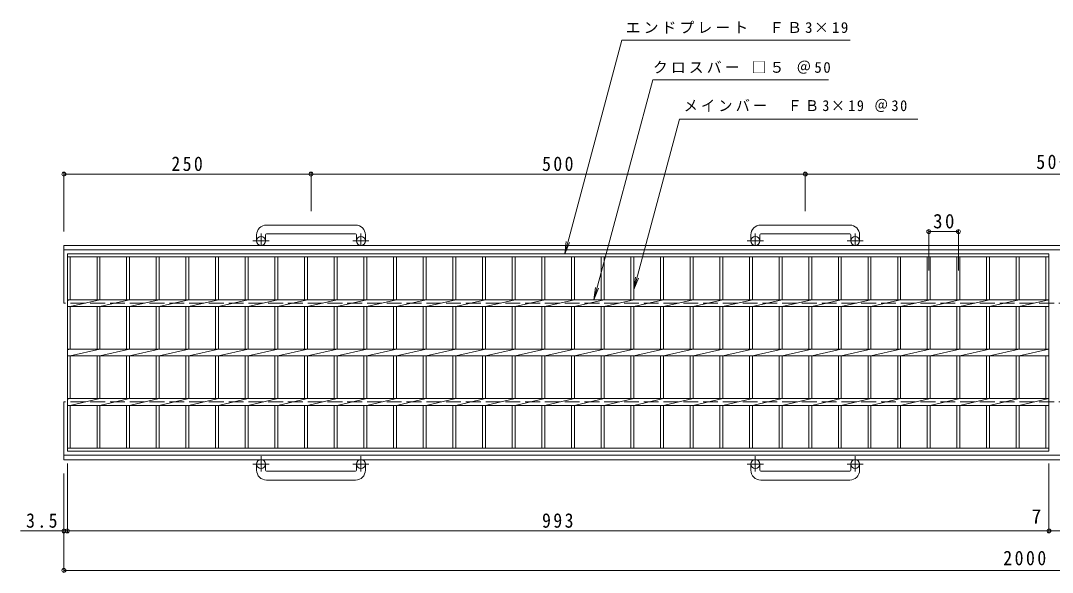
# Model space of a CAD drawing. Units: millimetres, scale not verified. Extents: x -836 to 876, y -685 to 557.
# Drawn here: x -836 to 208, y -2 to 557 of the extents above; entities that cross this region are included whole.
import ezdxf
from ezdxf.enums import TextEntityAlignment as Align

# ---------------------------------------------------------------- set-up
doc = ezdxf.new("R2010")
doc.units = ezdxf.units.MM
doc.header["$LTSCALE"] = 5
doc.header["$PDMODE"] = 32
doc.header["$PDSIZE"] = 4
doc.linetypes.add('CHAIN1', pattern=[8, 5, -1, 1, -1])
doc.linetypes.add('DASHED3', pattern=[4, 3, -1])
for name, color, linetype, lineweight in [('A-1_ピット', 2, 'Continuous', 9), ('A-2_蓋', 3, 'Continuous', 9), ('A-4_寸法', 7, 'Continuous', 9)]:
    doc.layers.add(name, color=color, linetype=linetype, lineweight=lineweight)
doc.styles.add('ＭＳ ゴシック', font='')
doc.styles.get('ＭＳ ゴシック').set_extended_font_data('MS Gothic')

msp = doc.modelspace()

# ---------------------------------------------------------------- linework, layer by layer
at = {"layer": 'A-1_ピット'}
for p, q in [((-497.451, 349.847), (-587.451, 349.847)), ((2.549, 349.847), (-87.451, 349.847)), ((-597.451, 339.847), (-597.451, 333.747)), ((-588.451, 339.847), (-588.451, 333.747)), ((-587.451, 340.847), (-497.451, 340.847)), ((-496.451, 339.847), (-496.451, 333.747)), ((-487.451, 339.847), (-487.451, 333.747)), ((-97.451, 339.847), (-97.451, 333.747)), ((-88.451, 339.847), (-88.451, 333.747)), ((-87.451, 340.847), (2.549, 340.847)), ((3.549, 339.847), (3.549, 333.747)), ((12.55, 339.847), (12.55, 333.747)), ((-792.451, 270.748), (-792.451, 329.247)), ((389.257, 329.247), (-792.451, 329.247)), ((389.257, 324.747), (-792.451, 324.747)), ((-792.451, 170.747), (-792.451, 112.247)), ((389.257, 116.747), (-792.451, 116.747)), ((389.257, 112.247), (-792.451, 112.247)), ((-597.451, 101.647), (-597.451, 107.747)), ((-588.451, 101.647), (-588.451, 107.747)), ((-496.451, 101.647), (-496.451, 107.747)), ((-487.451, 101.647), (-487.451, 107.747)), ((-97.451, 101.647), (-97.451, 107.747)), ((-88.451, 101.647), (-88.451, 107.747)), ((3.549, 101.647), (3.549, 107.747)), ((12.55, 101.647), (12.55, 107.747)), ((-587.451, 100.647), (-497.451, 100.647)), ((-87.451, 100.647), (2.549, 100.647)), ((-497.451, 91.647), (-587.451, 91.647)), ((2.549, 91.647), (-87.451, 91.647))]:
    msp.add_line(p, q, dxfattribs=at)
at = {"layer": 'A-1_ピット', "linetype": 'CHAIN1'}
for p, q in [((-592.951, 329.64), (-592.951, 341.238)), ((-491.951, 329.64), (-491.951, 341.238)), ((-92.951, 329.64), (-92.951, 341.238)), ((8.049, 329.64), (8.049, 341.238)), ((-584.788, 333.747), (-601.195, 333.747)), ((-483.788, 333.747), (-500.195, 333.747)), ((-84.788, 333.747), (-101.195, 333.747)), ((16.213, 333.747), (-0.195, 333.747)), ((-592.951, 115.854), (-592.951, 100.257)), ((-491.951, 115.854), (-491.951, 100.257)), ((-92.951, 115.854), (-92.951, 100.257)), ((8.049, 115.854), (8.049, 100.257)), ((-584.788, 107.747), (-601.195, 107.747)), ((-483.788, 107.747), (-500.195, 107.747)), ((-84.788, 107.747), (-101.195, 107.747)), ((16.213, 107.747), (-0.195, 107.747))]:
    msp.add_line(p, q, dxfattribs=at)
at = {"layer": 'A-1_ピット', "linetype": 'DASHED3'}
for p, q in [((389.257, 270.748), (-792.451, 270.748)), ((389.257, 170.747), (-792.451, 170.747))]:
    msp.add_line(p, q, dxfattribs=at)
at = {"layer": 'A-1_ピット'}
for centre in [(-592.951, 333.747), (-491.951, 333.747), (-92.951, 333.747), (8.049, 333.747), (-592.951, 107.747), (-491.951, 107.747), (-92.951, 107.747), (8.049, 107.747)]:
    msp.add_circle(centre, 4.5, dxfattribs=at)
for centre, radius, start, end in [((-587.451, 339.847), 10, 90, 180), ((-497.451, 339.847), 10, 0, 90), ((-87.451, 339.847), 10, 90, 180), ((2.549, 339.847), 10, 0, 90), ((-587.451, 339.847), 1, 90, 180), ((-497.451, 339.847), 1, 0, 90), ((-87.451, 339.847), 1, 90, 180), ((2.549, 339.847), 1, 0, 90), ((-587.451, 101.647), 10, 180, 270), ((-587.451, 101.647), 1, 180, 270), ((-497.451, 101.647), 10, 270, 0), ((-497.451, 101.647), 1, 270, 0), ((-87.451, 101.647), 10, 180, 270), ((-87.451, 101.647), 1, 180, 270), ((2.549, 101.647), 10, 270, 0), ((2.549, 101.647), 1, 270, 0)]:
    msp.add_arc(centre, radius, start, end, dxfattribs=at)
at = {"layer": 'A-2_蓋'}
for p, q in [((-788.951, 120.747), (-788.951, 320.747)), ((-788.951, 320.747), (204.05, 320.747)), ((-788.951, 317.747), (204.05, 317.747)), ((-785.951, 274.247), (-785.951, 317.747)), ((-758.951, 317.747), (-758.951, 274.247)), ((-755.951, 317.747), (-755.951, 274.247)), ((-728.951, 317.747), (-728.951, 274.247)), ((-725.951, 317.747), (-725.951, 274.247)), ((-698.951, 317.747), (-698.951, 274.247)), ((-695.95, 317.747), (-695.95, 274.247)), ((-668.951, 317.747), (-668.951, 274.247)), ((-665.951, 317.747), (-665.951, 274.247)), ((-638.951, 317.747), (-638.951, 274.247)), ((-635.951, 317.747), (-635.951, 274.247)), ((-608.951, 317.747), (-608.951, 274.247)), ((-605.95, 317.747), (-605.95, 274.247)), ((-578.95, 317.747), (-578.95, 274.247)), ((-575.951, 317.747), (-575.951, 274.247)), ((-548.951, 317.747), (-548.951, 274.247)), ((-545.951, 317.747), (-545.951, 274.247)), ((-518.951, 317.747), (-518.951, 274.247)), ((-515.951, 317.747), (-515.951, 274.247)), ((-488.95, 317.747), (-488.95, 274.247)), ((-485.95, 317.747), (-485.95, 274.247)), ((-458.951, 317.747), (-458.951, 274.247)), ((-455.95, 317.747), (-455.95, 274.247)), ((-428.951, 317.747), (-428.951, 274.247)), ((-425.95, 317.747), (-425.95, 274.247)), ((-398.95, 317.747), (-398.95, 274.247)), ((-395.95, 317.747), (-395.95, 274.247)), ((-368.95, 317.747), (-368.95, 274.247)), ((-365.95, 317.747), (-365.95, 274.247)), ((-338.95, 317.747), (-338.95, 274.247)), ((-335.951, 317.747), (-335.951, 274.247)), ((-308.951, 317.747), (-308.951, 274.247)), ((-305.951, 317.747), (-305.951, 274.247)), ((-278.95, 317.747), (-278.95, 274.247)), ((-275.95, 317.747), (-275.95, 274.247)), ((-248.95, 317.747), (-248.95, 274.247)), ((-245.95, 317.747), (-245.95, 274.247)), ((-218.951, 317.747), (-218.951, 274.247)), ((-215.95, 317.747), (-215.95, 274.247)), ((-188.95, 317.747), (-188.95, 274.247)), ((-185.95, 317.747), (-185.95, 274.247)), ((-158.95, 317.747), (-158.95, 274.247)), ((-155.95, 317.747), (-155.95, 274.247)), ((-128.95, 317.747), (-128.95, 274.247)), ((-125.95, 317.747), (-125.95, 274.247)), ((-98.95, 317.747), (-98.95, 274.247)), ((-95.951, 317.747), (-95.951, 274.247)), ((-68.951, 317.747), (-68.951, 274.247)), ((-65.95, 317.747), (-65.95, 274.247)), ((-38.95, 317.747), (-38.95, 274.247)), ((-35.95, 317.747), (-35.95, 274.247)), ((-8.95, 317.747), (-8.95, 274.247)), ((-5.95, 317.747), (-5.95, 274.247)), ((21.049, 317.747), (21.049, 274.247)), ((24.05, 317.747), (24.05, 274.247)), ((51.049, 317.747), (51.049, 274.247)), ((54.05, 317.747), (54.05, 274.247)), ((81.05, 317.747), (81.05, 274.247)), ((84.05, 317.747), (84.05, 274.247)), ((111.05, 317.747), (111.05, 274.247)), ((114.05, 317.747), (114.05, 274.247)), ((141.049, 317.747), (141.049, 274.247)), ((144.049, 317.747), (144.049, 274.247)), ((171.05, 317.747), (171.05, 274.247)), ((174.05, 317.747), (174.05, 274.247)), ((201.05, 317.747), (201.05, 274.247)), ((204.05, 320.747), (204.05, 120.747)), ((-785.951, 274.247), (-788.951, 273.547)), ((-788.951, 274.247), (204.05, 274.247)), ((-755.951, 274.247), (-785.951, 267.248)), ((-725.951, 274.247), (-755.951, 267.248)), ((-695.95, 274.247), (-725.951, 267.248)), ((-665.951, 274.247), (-695.95, 267.248)), ((-635.951, 274.247), (-665.951, 267.248)), ((-605.95, 274.247), (-635.951, 267.248)), ((-575.95, 274.247), (-605.95, 267.248)), ((-545.95, 274.247), (-575.951, 267.248)), ((-515.951, 274.247), (-545.951, 267.248)), ((-485.95, 274.247), (-515.951, 267.248)), ((-455.95, 274.247), (-485.95, 267.248)), ((-425.95, 274.247), (-455.95, 267.248)), ((-395.95, 274.247), (-425.95, 267.248)), ((-365.95, 274.247), (-395.95, 267.248)), ((-335.95, 274.247), (-365.95, 267.248)), ((-305.95, 274.247), (-335.951, 267.248)), ((-275.95, 274.247), (-305.951, 267.248)), ((-245.95, 274.247), (-275.95, 267.248)), ((-215.95, 274.247), (-245.95, 267.248)), ((-185.95, 274.247), (-215.95, 267.248)), ((-155.95, 274.247), (-185.95, 267.248)), ((-125.95, 274.247), (-155.95, 267.248)), ((-95.95, 274.247), (-125.95, 267.248)), ((-65.95, 274.247), (-95.951, 267.248)), ((-35.95, 274.247), (-65.95, 267.248)), ((-5.95, 274.247), (-35.95, 267.248)), ((24.05, 274.247), (-5.95, 267.248)), ((54.05, 274.247), (24.05, 267.248)), ((84.05, 274.247), (54.05, 267.248)), ((114.05, 274.247), (84.05, 267.248)), ((144.05, 274.247), (114.05, 267.248)), ((174.05, 274.247), (144.049, 267.248)), ((204.05, 274.247), (174.05, 267.248)), ((-788.951, 267.248), (204.05, 267.248)), ((-785.951, 224.247), (-785.951, 267.248)), ((-758.951, 267.248), (-758.951, 224.247)), ((-755.951, 267.248), (-755.951, 224.247)), ((-728.951, 267.248), (-728.951, 224.247)), ((-725.951, 267.248), (-725.951, 224.247)), ((-698.951, 267.248), (-698.951, 224.247)), ((-695.95, 267.248), (-695.95, 224.247)), ((-668.951, 267.248), (-668.951, 224.247)), ((-665.951, 267.248), (-665.951, 224.247)), ((-638.951, 267.248), (-638.951, 224.247)), ((-635.951, 267.248), (-635.951, 224.247)), ((-608.951, 267.248), (-608.951, 224.247)), ((-605.95, 267.248), (-605.95, 224.247)), ((-578.95, 267.248), (-578.95, 224.247)), ((-575.951, 267.248), (-575.951, 224.247)), ((-548.951, 267.248), (-548.951, 224.247)), ((-545.951, 267.248), (-545.951, 224.247)), ((-518.951, 267.248), (-518.951, 224.247)), ((-515.951, 267.248), (-515.951, 224.247)), ((-488.95, 267.248), (-488.95, 224.247)), ((-485.95, 267.248), (-485.95, 224.247)), ((-458.951, 267.248), (-458.951, 224.247)), ((-455.95, 267.248), (-455.95, 224.247)), ((-428.951, 267.248), (-428.951, 224.247)), ((-425.95, 267.248), (-425.95, 224.247)), ((-398.95, 267.248), (-398.95, 224.247)), ((-395.95, 267.248), (-395.95, 224.247)), ((-368.95, 267.248), (-368.95, 224.247)), ((-365.95, 267.248), (-365.95, 224.247)), ((-338.95, 267.248), (-338.95, 224.247)), ((-335.951, 267.248), (-335.951, 224.247)), ((-308.951, 267.248), (-308.951, 224.247)), ((-305.951, 267.248), (-305.951, 224.247)), ((-278.95, 267.248), (-278.95, 224.247)), ((-275.95, 267.248), (-275.95, 224.247)), ((-248.95, 267.248), (-248.95, 224.247)), ((-245.95, 267.248), (-245.95, 224.247)), ((-218.951, 267.248), (-218.951, 224.247)), ((-215.95, 267.248), (-215.95, 224.247)), ((-188.95, 267.248), (-188.95, 224.247)), ((-185.95, 267.248), (-185.95, 224.247)), ((-158.95, 267.248), (-158.95, 224.247)), ((-155.95, 267.248), (-155.95, 224.247)), ((-128.95, 267.248), (-128.95, 224.247)), ((-125.95, 267.248), (-125.95, 224.247)), ((-98.95, 267.248), (-98.95, 224.247)), ((-95.951, 267.248), (-95.951, 224.247)), ((-68.951, 267.248), (-68.951, 224.247)), ((-65.95, 267.248), (-65.95, 224.247)), ((-38.95, 267.248), (-38.95, 224.247)), ((-35.95, 267.248), (-35.95, 224.247)), ((-8.95, 267.248), (-8.95, 224.247)), ((-5.95, 267.248), (-5.95, 224.247)), ((21.049, 267.248), (21.049, 224.247)), ((24.05, 267.248), (24.05, 224.247)), ((51.049, 267.248), (51.049, 224.247)), ((54.05, 267.248), (54.05, 224.247)), ((81.05, 267.248), (81.05, 224.247)), ((84.05, 267.248), (84.05, 224.247)), ((111.05, 267.248), (111.05, 224.247)), ((114.05, 267.248), (114.05, 224.247)), ((141.049, 267.248), (141.049, 224.247)), ((144.049, 267.248), (144.049, 224.247)), ((171.05, 267.248), (171.05, 224.247)), ((174.05, 267.248), (174.05, 224.247)), ((201.05, 267.248), (201.05, 224.247)), ((-785.951, 224.247), (-788.951, 223.547)), ((-788.951, 224.247), (204.05, 224.247)), ((-755.951, 224.247), (-785.951, 217.247)), ((-725.951, 224.247), (-755.951, 217.247)), ((-695.95, 224.247), (-725.951, 217.247)), ((-665.951, 224.247), (-695.95, 217.247)), ((-635.951, 224.247), (-665.951, 217.247)), ((-605.95, 224.247), (-635.951, 217.247)), ((-575.95, 224.247), (-605.95, 217.247)), ((-545.95, 224.247), (-575.951, 217.247)), ((-515.951, 224.247), (-545.951, 217.247)), ((-485.95, 224.247), (-515.951, 217.247)), ((-455.95, 224.247), (-485.95, 217.247)), ((-425.95, 224.247), (-455.95, 217.247)), ((-395.95, 224.247), (-425.95, 217.247)), ((-365.95, 224.247), (-395.95, 217.247)), ((-335.95, 224.247), (-365.95, 217.247)), ((-305.95, 224.247), (-335.951, 217.247)), ((-275.95, 224.247), (-305.951, 217.247)), ((-245.95, 224.247), (-275.95, 217.247)), ((-215.95, 224.247), (-245.95, 217.247)), ((-185.95, 224.247), (-215.95, 217.247)), ((-155.95, 224.247), (-185.95, 217.247)), ((-125.95, 224.247), (-155.95, 217.247)), ((-95.95, 224.247), (-125.95, 217.247)), ((-65.95, 224.247), (-95.951, 217.247)), ((-35.95, 224.247), (-65.95, 217.247)), ((-5.95, 224.247), (-35.95, 217.247)), ((24.05, 224.247), (-5.95, 217.247)), ((54.05, 224.247), (24.05, 217.247)), ((84.05, 224.247), (54.05, 217.247)), ((114.05, 224.247), (84.05, 217.247)), ((144.05, 224.247), (114.05, 217.247)), ((174.05, 224.247), (144.049, 217.247)), ((204.05, 224.247), (174.05, 217.247)), ((-788.951, 217.247), (204.05, 217.247)), ((-785.951, 174.247), (-785.951, 217.247)), ((-758.951, 217.247), (-758.951, 174.247)), ((-755.951, 217.247), (-755.951, 174.247)), ((-728.951, 217.247), (-728.951, 174.247)), ((-725.951, 217.247), (-725.951, 174.247)), ((-698.951, 217.247), (-698.951, 174.247)), ((-695.95, 217.247), (-695.95, 174.247)), ((-668.951, 217.247), (-668.951, 174.247)), ((-665.951, 217.247), (-665.951, 174.247)), ((-638.951, 217.247), (-638.951, 174.247)), ((-635.951, 217.247), (-635.951, 174.247)), ((-608.951, 217.247), (-608.951, 174.247)), ((-605.95, 217.247), (-605.95, 174.247)), ((-578.95, 217.247), (-578.95, 174.247)), ((-575.951, 217.247), (-575.951, 174.247)), ((-548.951, 217.247), (-548.951, 174.247)), ((-545.951, 217.247), (-545.951, 174.247)), ((-518.951, 217.247), (-518.951, 174.247)), ((-515.951, 217.247), (-515.951, 174.247)), ((-488.95, 217.247), (-488.95, 174.247)), ((-485.95, 217.247), (-485.95, 174.247)), ((-458.951, 217.247), (-458.951, 174.247)), ((-455.95, 217.247), (-455.95, 174.247)), ((-428.951, 217.247), (-428.951, 174.247)), ((-425.95, 217.247), (-425.95, 174.247)), ((-398.95, 217.247), (-398.95, 174.247)), ((-395.95, 217.247), (-395.95, 174.247)), ((-368.95, 217.247), (-368.95, 174.247)), ((-365.95, 217.247), (-365.95, 174.247)), ((-338.95, 217.247), (-338.95, 174.247)), ((-335.951, 217.247), (-335.951, 174.247)), ((-308.951, 217.247), (-308.951, 174.247)), ((-305.951, 217.247), (-305.951, 174.247)), ((-278.95, 217.247), (-278.95, 174.247)), ((-275.95, 217.247), (-275.95, 174.247)), ((-248.95, 217.247), (-248.95, 174.247)), ((-245.95, 217.247), (-245.95, 174.247)), ((-218.951, 217.247), (-218.951, 174.247)), ((-215.95, 217.247), (-215.95, 174.247)), ((-188.95, 217.247), (-188.95, 174.247)), ((-185.95, 217.247), (-185.95, 174.247)), ((-158.95, 217.247), (-158.95, 174.247)), ((-155.95, 217.247), (-155.95, 174.247)), ((-128.95, 217.247), (-128.95, 174.247)), ((-125.95, 217.247), (-125.95, 174.247)), ((-98.95, 217.247), (-98.95, 174.247)), ((-95.951, 217.247), (-95.951, 174.247)), ((-68.951, 217.247), (-68.951, 174.247)), ((-65.95, 217.247), (-65.95, 174.247)), ((-38.95, 217.247), (-38.95, 174.247)), ((-35.95, 217.247), (-35.95, 174.247)), ((-8.95, 217.247), (-8.95, 174.247)), ((-5.95, 217.247), (-5.95, 174.247)), ((21.049, 217.247), (21.049, 174.247)), ((24.05, 217.247), (24.05, 174.247)), ((51.049, 217.247), (51.049, 174.247)), ((54.05, 217.247), (54.05, 174.247)), ((81.05, 217.247), (81.05, 174.247)), ((84.05, 217.247), (84.05, 174.247)), ((111.05, 217.247), (111.05, 174.247)), ((114.05, 217.247), (114.05, 174.247)), ((141.049, 217.247), (141.049, 174.247)), ((144.049, 217.247), (144.049, 174.247)), ((171.05, 217.247), (171.05, 174.247)), ((174.05, 217.247), (174.05, 174.247)), ((201.05, 217.247), (201.05, 174.247)), ((-785.951, 174.247), (-788.951, 173.547)), ((-788.951, 174.247), (204.05, 174.247)), ((-788.951, 167.248), (204.05, 167.248)), ((-755.951, 174.247), (-785.951, 167.248)), ((-785.951, 123.747), (-785.951, 167.248)), ((-758.951, 167.248), (-758.951, 123.747)), ((-725.951, 174.247), (-755.951, 167.248)), ((-755.951, 167.248), (-755.951, 123.747)), ((-728.951, 167.248), (-728.951, 123.747)), ((-695.95, 174.247), (-725.951, 167.248)), ((-725.951, 167.248), (-725.951, 123.747)), ((-698.951, 167.248), (-698.951, 123.747)), ((-665.951, 174.247), (-695.95, 167.248)), ((-695.95, 167.248), (-695.95, 123.747)), ((-668.951, 167.248), (-668.951, 123.747)), ((-635.951, 174.247), (-665.951, 167.248)), ((-665.951, 167.248), (-665.951, 123.747)), ((-638.951, 167.248), (-638.951, 123.747)), ((-605.95, 174.247), (-635.951, 167.248)), ((-635.951, 167.248), (-635.951, 123.747)), ((-608.951, 167.248), (-608.951, 123.747)), ((-575.95, 174.247), (-605.95, 167.248)), ((-605.95, 167.248), (-605.95, 123.747)), ((-578.95, 167.248), (-578.95, 123.747)), ((-545.95, 174.247), (-575.951, 167.248)), ((-575.951, 167.248), (-575.951, 123.747)), ((-548.951, 167.248), (-548.951, 123.747)), ((-515.951, 174.247), (-545.951, 167.248)), ((-545.951, 167.248), (-545.951, 123.747)), ((-518.951, 167.248), (-518.951, 123.747)), ((-485.95, 174.247), (-515.951, 167.248)), ((-515.951, 167.248), (-515.951, 123.747)), ((-488.95, 167.248), (-488.95, 123.747)), ((-455.95, 174.247), (-485.95, 167.248)), ((-485.95, 167.248), (-485.95, 123.747)), ((-458.951, 167.248), (-458.951, 123.747)), ((-425.95, 174.247), (-455.95, 167.248)), ((-455.95, 167.248), (-455.95, 123.747)), ((-428.951, 167.248), (-428.951, 123.747)), ((-395.95, 174.247), (-425.95, 167.248)), ((-425.95, 167.248), (-425.95, 123.747)), ((-398.95, 167.248), (-398.95, 123.747)), ((-365.95, 174.247), (-395.95, 167.248)), ((-395.95, 167.248), (-395.95, 123.747)), ((-368.95, 167.248), (-368.95, 123.747)), ((-335.95, 174.247), (-365.95, 167.248)), ((-365.95, 167.248), (-365.95, 123.747)), ((-338.95, 167.248), (-338.95, 123.747)), ((-305.95, 174.247), (-335.951, 167.248)), ((-335.951, 167.248), (-335.951, 123.747)), ((-308.951, 167.248), (-308.951, 123.747)), ((-275.95, 174.247), (-305.951, 167.248)), ((-305.951, 167.248), (-305.951, 123.747)), ((-278.95, 167.248), (-278.95, 123.747)), ((-245.95, 174.247), (-275.95, 167.248)), ((-275.95, 167.248), (-275.95, 123.747)), ((-248.95, 167.248), (-248.95, 123.747)), ((-215.95, 174.247), (-245.95, 167.248)), ((-245.95, 167.248), (-245.95, 123.747)), ((-218.951, 167.248), (-218.951, 123.747)), ((-185.95, 174.247), (-215.95, 167.248)), ((-215.95, 167.248), (-215.95, 123.747)), ((-188.95, 167.248), (-188.95, 123.747)), ((-155.95, 174.247), (-185.95, 167.248)), ((-185.95, 167.248), (-185.95, 123.747)), ((-158.95, 167.248), (-158.95, 123.747)), ((-125.95, 174.247), (-155.95, 167.248)), ((-155.95, 167.248), (-155.95, 123.747)), ((-128.95, 167.248), (-128.95, 123.747)), ((-95.95, 174.247), (-125.95, 167.248)), ((-125.95, 167.248), (-125.95, 123.747)), ((-98.95, 167.248), (-98.95, 123.747)), ((-65.95, 174.247), (-95.951, 167.248)), ((-95.951, 167.248), (-95.951, 123.747)), ((-68.951, 167.248), (-68.951, 123.747)), ((-35.95, 174.247), (-65.95, 167.248)), ((-65.95, 167.248), (-65.95, 123.747)), ((-38.95, 167.248), (-38.95, 123.747)), ((-5.95, 174.247), (-35.95, 167.248)), ((-35.95, 167.248), (-35.95, 123.747)), ((-8.95, 167.248), (-8.95, 123.747)), ((24.05, 174.247), (-5.95, 167.248)), ((-5.95, 167.248), (-5.95, 123.747)), ((21.049, 167.248), (21.049, 123.747)), ((54.05, 174.247), (24.05, 167.248)), ((24.05, 167.248), (24.05, 123.747)), ((51.049, 167.248), (51.049, 123.747)), ((84.05, 174.247), (54.05, 167.248)), ((54.05, 167.248), (54.05, 123.747)), ((81.05, 167.248), (81.05, 123.747)), ((114.05, 174.247), (84.05, 167.248)), ((84.05, 167.248), (84.05, 123.747)), ((111.05, 167.248), (111.05, 123.747)), ((144.05, 174.247), (114.05, 167.248)), ((114.05, 167.248), (114.05, 123.747)), ((141.049, 167.248), (141.049, 123.747)), ((174.05, 174.247), (144.049, 167.248)), ((144.049, 167.248), (144.049, 123.747)), ((171.05, 167.248), (171.05, 123.747)), ((204.05, 174.247), (174.05, 167.248)), ((174.05, 167.248), (174.05, 123.747)), ((201.05, 167.248), (201.05, 123.747)), ((204.05, 123.747), (-788.951, 123.747)), ((204.05, 120.747), (-788.951, 120.747))]:
    msp.add_line(p, q, dxfattribs=at)
at = {"layer": 'A-4_寸法'}
for p, q in [((-256.243, 274.247), (-196.57, 496.947)), ((-196.57, 496.947), (-18.965, 496.947)), ((-215.95, 284.58), (-169.764, 456.947)), ((-169.764, 456.947), (71.455, 456.947)), ((-792.451, 343.248), (-792.451, 402.847)), ((-792.451, 401.347), (388.279, 401.347)), ((-542.451, 363.847), (-542.451, 402.847)), ((-42.451, 363.847), (-42.451, 402.847)), ((82.55, 303.817), (82.55, 344.721)), ((112.55, 303.817), (112.55, 344.721)), ((82.55, 343.221), (112.55, 343.221)), ((-285.796, 320.747), (-284.164, 333.14)), ((-285.796, 320.747), (-281.012, 332.296)), ((-215.95, 284.58), (-214.318, 296.973)), ((-215.95, 284.58), (-211.166, 296.128)), ((-256.243, 274.247), (-254.611, 286.64)), ((-256.243, 274.247), (-251.459, 285.796)), ((-788.951, 108.247), (-788.951, 38.646)), ((204.05, 108.247), (204.05, 38.646)), ((-792.451, 98.247), (-792.451, -1.354)), ((-836.207, 40.146), (389.257, 40.146)), ((-792.451, 0.146), (389.257, 0.146))]:
    msp.add_line(p, q, dxfattribs=at)
msp.add_lwpolyline([(-285.796, 320.747), (-227.865, 536.947), (2.857, 536.947)], dxfattribs=at)
for p in [(-792.451, 401.347), (-542.451, 401.347), (-42.451, 401.347), (82.55, 343.221), (112.55, 343.221), (-792.451, 40.146), (-788.951, 40.146), (204.05, 40.146), (-792.451, 0.146)]:
    msp.add_point(p, dxfattribs=at)

# ---------------------------------------------------------------- texts
at = {"layer": 'A-4_寸法', "color": 2, "style": 'ＭＳ ゴシック'}
msp.add_text('7', height=14.66, dxfattribs=at).set_placement((186.401, 43.146), align=Align.BOTTOM_LEFT)
at = {"layer": 'A-4_寸法', "char_height": 11, "attachment_point": 7, "style": 'ＭＳ ゴシック'}
for s, insert in [('\\T1.21;エンドプレート\\~\\~ＦＢ3×19', (-224.115, 543.661)), ('\\T1.21;クロスバー\\~□５\\~＠50', (-196.57, 502.937)), ('\\T1.23;\\W0.95;メインバー\\~\\~ＦＢ3×19\\~＠30', (-165.389, 464.183))]:
    msp.add_mtext(s, dxfattribs=dict(at, insert=insert))
at = {"layer": 'A-4_寸法', "color": 2, "char_height": 14.66, "attachment_point": 7, "style": 'ＭＳ ゴシック'}
for s, insert in [('\\T1.27;\\W0.9;250', (-683.701, 404.347)), ('\\T1.27;\\W0.9;500', (-308.701, 404.347)), ('\\T1.27;\\W0.9;500', (191.299, 406.347)), ('\\T1.27;\\W0.95;30', (86.925, 346.221)), ('\\T1.27;\\W0.9;3.5', (-830.69, 43.146)), ('\\T1.27;\\W0.9;993', (-308.7, 43.146)), ('\\T1.28;\\W0.9;2000', (157.881, 5.146))]:
    msp.add_mtext(s, dxfattribs=dict(at, insert=insert))

doc.saveas('drawing.dxf')
